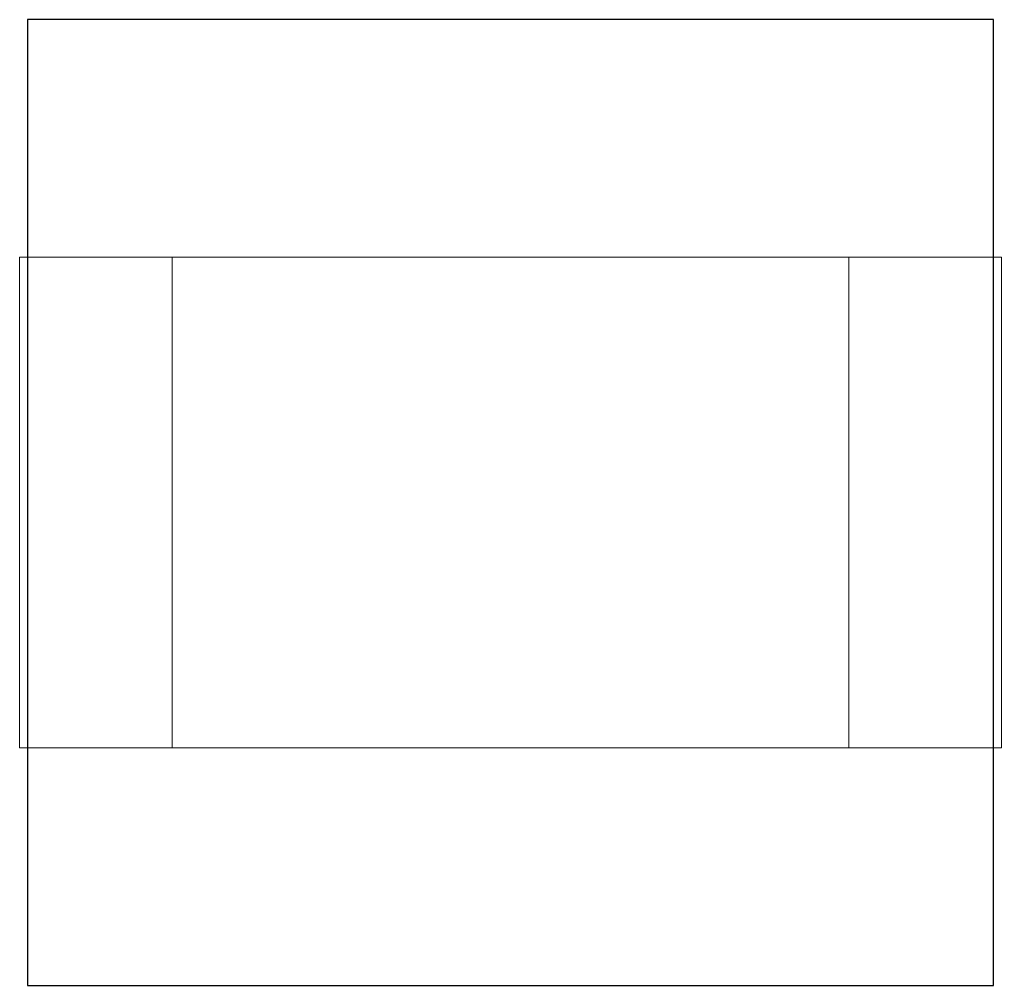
# Model space of a CAD drawing. Header units: centimetres. Extents: x -10.551 to -10.449, y -14.9 to -14.8.
import ezdxf

# ---------------------------------------------------------------- set-up
doc = ezdxf.new("R2010")
doc.units = ezdxf.units.CM
doc.header["$MEASUREMENT"] = 0
doc.layers.add('Layer 1', color=7, linetype='Continuous')

msp = doc.modelspace()

# ---------------------------------------------------------------- linework, layer by layer
at = {"layer": 'Layer 1', "color": 7}
msp.add_lwpolyline([(-10.55, -14.9), (-10.45, -14.9), (-10.45, -14.8), (-10.55, -14.8), (-10.55, -14.9)], close=True, dxfattribs=at)
at = {"layer": 'Layer 1', "color": 7, "lineweight": 9}
for points in [[(-10.5508, -14.8754), (-10.4492, -14.8754), (-10.4492, -14.8246), (-10.5508, -14.8246), (-10.5508, -14.8754)], [(-10.535, -14.8754), (-10.465, -14.8754), (-10.465, -14.8246), (-10.535, -14.8246), (-10.535, -14.8754)]]:
    msp.add_lwpolyline(points, close=True, dxfattribs=at)

doc.saveas('drawing.dxf')
